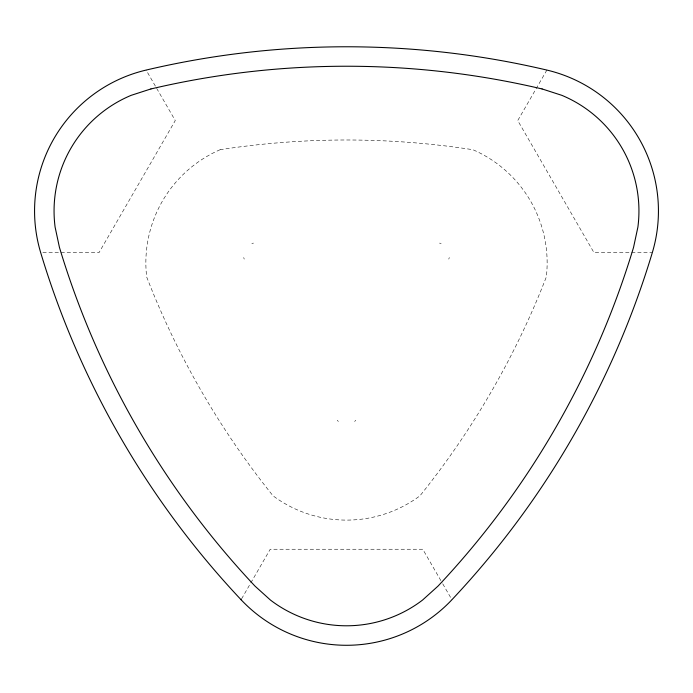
<?xml version="1.0" encoding="UTF-8"?>
<svg xmlns="http://www.w3.org/2000/svg" width="693" height="693" viewBox="0 0 693 693"><rect width="100%" height="100%" fill="white"/><g stroke="black" fill="none" stroke-linecap="round" stroke-linejoin="round"><path stroke-width="0.52" stroke-dasharray="3.46 2.6" d="M243.702 257.553L244.231 259.121M448.769 259.121L449.298 257.553M241.614 598.795L250.251 583.844M250.797 582.908L270.227 549.246L422.773 549.246L442.203 582.908M546.881 70.071L517.732 120.556L594.005 252.668L652.304 252.668M355.743 420.244L354.651 421.491M251.845 243.434L253.473 243.113M42.862 252.668L98.995 252.668L175.268 120.556L146.119 70.071M439.527 243.113L441.155 243.434M338.349 421.491L337.257 420.244M442.749 583.844L451.923 599.731M220.149 149.705A123.259 123.259 0 0 0 146.673 276.957A826.463 826.463 0 0 0 273.033 495.816A123.259 123.259 0 0 0 419.967 495.816A826.463 826.463 0 0 0 546.327 276.957A123.259 123.259 0 0 0 472.851 149.705A826.463 826.463 0 0 0 220.149 149.705"/><path stroke-width="1.04" d="M150.927 88.938L131.176 95.331A125.268 125.268 0 0 0 55.102 227.087L59.442 247.392A852.788 852.788 0 0 0 255.024 586.139L270.435 600.051A125.268 125.268 0 0 0 422.565 600.051L437.985 586.139A853.083 853.083 0 0 0 633.549 247.392L637.898 227.087A125.268 125.268 0 0 0 561.824 95.331L542.073 88.938M150.927 88.955A853.083 853.083 0 0 1 542.073 88.955M241.077 599.731A144.768 144.768 0 0 0 451.923 599.731A873.466 873.466 0 0 0 652.304 252.668A144.768 144.768 0 0 0 546.881 70.071A873.466 873.466 0 0 0 146.119 70.071A144.768 144.768 0 0 0 40.696 252.668A873.466 873.466 0 0 0 241.077 599.731"/></g></svg>
